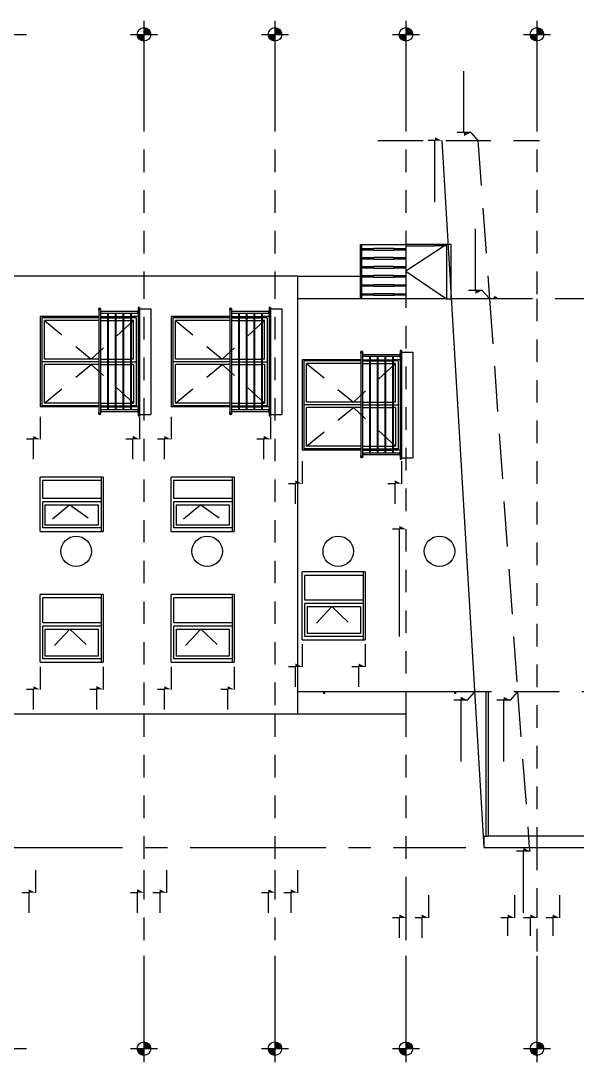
# Model space of a CAD drawing. Header units: metres. Extents: x -220 to 294, y -29 to 18.
# Drawn here: x -189.29 to -186.21, y 5.2 to 10.96 of the extents above; entities that cross this region are included whole.
import ezdxf

# ---------------------------------------------------------------- set-up
doc = ezdxf.new("R2010")
doc.units = ezdxf.units.M
doc.header["$MEASUREMENT"] = 0
for name, pattern in [('CENTER2', [1.125, 0.75, -0.125, 0.125, -0.125]), ('DASHED2', [0.375, 0.25, -0.125]), ('DASHED4', [0.1875, 0.125, -0.0625])]:
    doc.linetypes.add(name, pattern=pattern)
for name, color, linetype in [('Cember', 7, 'Continuous'), ('Cizgi', 7, 'Continuous'), ('Kesit_Kot', 7, 'Continuous'), ('Rota', 7, 'Continuous'), ('Standart', 7, 'Continuous'), ('Tarama', 7, 'Continuous')]:
    doc.layers.add(name, color=color, linetype=linetype)

msp = doc.modelspace()

# ---------------------------------------------------------------- hatches: boundary and pattern name
at = {"layer": 'Kesit_Kot', "linetype": 'Continuous', "lineweight": -3}
for points in [[(-186.9572, 10.2987), (-186.9947, 10.3174), (-186.9947, 10.2987)], [(-186.7964, 10.3432), (-186.8339, 10.3245), (-186.8339, 10.3432)], [(-186.7331, 9.47), (-186.7706, 9.4512), (-186.7706, 9.47)], [(-189.1799, 8.6457), (-189.2174, 8.6644), (-189.2174, 8.6457)], [(-188.6299, 8.6457), (-188.6674, 8.6644), (-188.6674, 8.6457)], [(-188.4549, 8.6457), (-188.4924, 8.6644), (-188.4924, 8.6457)], [(-187.9049, 8.6457), (-187.9424, 8.6644), (-187.9424, 8.6457)], [(-187.7299, 8.3997), (-187.7674, 8.4184), (-187.7674, 8.3997)], [(-187.1799, 8.3997), (-187.2174, 8.4184), (-187.2174, 8.3997)], [(-187.7299, 7.3862), (-187.7674, 7.4049), (-187.7674, 7.3862)], [(-187.3799, 7.3862), (-187.4174, 7.4049), (-187.4174, 7.3862)], [(-189.1799, 7.2612), (-189.2174, 7.2799), (-189.2174, 7.2612)], [(-188.8299, 7.2612), (-188.8674, 7.2799), (-188.8674, 7.2612)], [(-188.4549, 7.2612), (-188.4924, 7.2799), (-188.4924, 7.2612)], [(-188.1049, 7.2612), (-188.1424, 7.2799), (-188.1424, 7.2612)], [(-186.8147, 7.2021), (-186.8522, 7.2209), (-186.8522, 7.2021)], [(-186.5773, 7.2021), (-186.6148, 7.2209), (-186.6148, 7.2021)], [(-186.4681, 6.3654), (-186.5056, 6.3842), (-186.5056, 6.3654)], [(-189.2049, 6.1362), (-189.2424, 6.1549), (-189.2424, 6.1362)], [(-188.6049, 6.1362), (-188.6424, 6.1549), (-188.6424, 6.1362)], [(-188.4799, 6.1362), (-188.5174, 6.1549), (-188.5174, 6.1362)], [(-187.8799, 6.1362), (-187.9174, 6.1549), (-187.9174, 6.1362)], [(-187.7549, 6.1362), (-187.7924, 6.1549), (-187.7924, 6.1362)], [(-187.1549, 5.9968), (-187.1924, 6.0156), (-187.1924, 5.9968)], [(-187.0299, 5.9968), (-187.0674, 6.0156), (-187.0674, 5.9968)], [(-186.5549, 5.9968), (-186.5924, 6.0156), (-186.5924, 5.9968)], [(-186.4299, 5.9968), (-186.4674, 6.0156), (-186.4674, 5.9968)], [(-186.3049, 5.9968), (-186.3424, 6.0156), (-186.3424, 5.9968)]]:
    msp.add_hatch(color=216, dxfattribs=at).paths.add_polyline_path(points)
at = {"layer": 'Standart', "linetype": 'Continuous', "lineweight": -3}
msp.add_hatch(color=216, dxfattribs=at).paths.add_polyline_path([(-187.1549, 8.1482), (-187.1924, 8.167), (-187.1924, 8.1482)])
at = {"layer": 'Tarama', "linetype": 'Continuous', "lineweight": -3}
for points in [[(-188.6049, 10.9241), (-188.6007, 10.9239), (-188.5965, 10.9232), (-188.5925, 10.922), (-188.5886, 10.9204), (-188.5849, 10.9184), (-188.5815, 10.9159), (-188.5784, 10.9131), (-188.5756, 10.91), (-188.5731, 10.9066), (-188.5711, 10.9029), (-188.5695, 10.899), (-188.5683, 10.8949), (-188.5676, 10.8908), (-188.5674, 10.8866), (-188.6049, 10.8866)], [(-187.8799, 10.9241), (-187.8757, 10.9239), (-187.8715, 10.9232), (-187.8675, 10.922), (-187.8636, 10.9204), (-187.8599, 10.9184), (-187.8565, 10.9159), (-187.8534, 10.9131), (-187.8506, 10.91), (-187.8481, 10.9066), (-187.8461, 10.9029), (-187.8445, 10.899), (-187.8433, 10.8949), (-187.8426, 10.8908), (-187.8424, 10.8866), (-187.8799, 10.8866)], [(-187.1549, 10.9241), (-187.1507, 10.9239), (-187.1465, 10.9232), (-187.1425, 10.922), (-187.1386, 10.9204), (-187.1349, 10.9184), (-187.1315, 10.9159), (-187.1284, 10.9131), (-187.1256, 10.91), (-187.1231, 10.9066), (-187.1211, 10.9029), (-187.1195, 10.899), (-187.1183, 10.8949), (-187.1176, 10.8908), (-187.1174, 10.8866), (-187.1549, 10.8866)], [(-186.4299, 10.9241), (-186.4257, 10.9239), (-186.4215, 10.9232), (-186.4175, 10.922), (-186.4136, 10.9204), (-186.4099, 10.9184), (-186.4065, 10.9159), (-186.4034, 10.9131), (-186.4006, 10.91), (-186.3981, 10.9066), (-186.3961, 10.9029), (-186.3945, 10.899), (-186.3933, 10.8949), (-186.3926, 10.8908), (-186.3924, 10.8866), (-186.4299, 10.8866)], [(-188.6049, 10.8491), (-188.6091, 10.8493), (-188.6132, 10.85), (-188.6173, 10.8512), (-188.6211, 10.8528), (-188.6248, 10.8548), (-188.6283, 10.8573), (-188.6314, 10.8601), (-188.6342, 10.8632), (-188.6366, 10.8667), (-188.6387, 10.8703), (-188.6403, 10.8742), (-188.6414, 10.8783), (-188.6421, 10.8824), (-188.6424, 10.8866), (-188.6049, 10.8866)], [(-187.8799, 10.8491), (-187.8841, 10.8493), (-187.8882, 10.85), (-187.8923, 10.8512), (-187.8961, 10.8528), (-187.8998, 10.8548), (-187.9033, 10.8573), (-187.9064, 10.8601), (-187.9092, 10.8632), (-187.9116, 10.8667), (-187.9137, 10.8703), (-187.9153, 10.8742), (-187.9164, 10.8783), (-187.9171, 10.8824), (-187.9174, 10.8866), (-187.8799, 10.8866)], [(-187.1549, 10.8491), (-187.1591, 10.8493), (-187.1632, 10.85), (-187.1673, 10.8512), (-187.1711, 10.8528), (-187.1748, 10.8548), (-187.1783, 10.8573), (-187.1814, 10.8601), (-187.1842, 10.8632), (-187.1866, 10.8667), (-187.1887, 10.8703), (-187.1903, 10.8742), (-187.1914, 10.8783), (-187.1921, 10.8824), (-187.1924, 10.8866), (-187.1549, 10.8866)], [(-186.4299, 10.8491), (-186.4341, 10.8493), (-186.4382, 10.85), (-186.4423, 10.8512), (-186.4461, 10.8528), (-186.4498, 10.8548), (-186.4533, 10.8573), (-186.4564, 10.8601), (-186.4592, 10.8632), (-186.4616, 10.8667), (-186.4637, 10.8703), (-186.4653, 10.8742), (-186.4664, 10.8783), (-186.4671, 10.8824), (-186.4674, 10.8866), (-186.4299, 10.8866)], [(-188.6049, 5.3108), (-188.6007, 5.3105), (-188.5965, 5.3098), (-188.5925, 5.3087), (-188.5886, 5.3071), (-188.5849, 5.305), (-188.5815, 5.3026), (-188.5784, 5.2998), (-188.5756, 5.2967), (-188.5731, 5.2932), (-188.5711, 5.2896), (-188.5695, 5.2857), (-188.5683, 5.2816), (-188.5676, 5.2775), (-188.5674, 5.2733), (-188.6049, 5.2733)], [(-187.8799, 5.3108), (-187.8757, 5.3105), (-187.8715, 5.3098), (-187.8675, 5.3087), (-187.8636, 5.3071), (-187.8599, 5.305), (-187.8565, 5.3026), (-187.8534, 5.2998), (-187.8506, 5.2967), (-187.8481, 5.2932), (-187.8461, 5.2896), (-187.8445, 5.2857), (-187.8433, 5.2816), (-187.8426, 5.2775), (-187.8424, 5.2733), (-187.8799, 5.2733)], [(-187.1549, 5.3108), (-187.1507, 5.3105), (-187.1465, 5.3098), (-187.1425, 5.3087), (-187.1386, 5.3071), (-187.1349, 5.305), (-187.1315, 5.3026), (-187.1284, 5.2998), (-187.1256, 5.2967), (-187.1231, 5.2932), (-187.1211, 5.2896), (-187.1195, 5.2857), (-187.1183, 5.2816), (-187.1176, 5.2775), (-187.1174, 5.2733), (-187.1549, 5.2733)], [(-186.4299, 5.3108), (-186.4257, 5.3105), (-186.4215, 5.3098), (-186.4175, 5.3087), (-186.4136, 5.3071), (-186.4099, 5.305), (-186.4065, 5.3026), (-186.4034, 5.2998), (-186.4006, 5.2967), (-186.3981, 5.2932), (-186.3961, 5.2896), (-186.3945, 5.2857), (-186.3933, 5.2816), (-186.3926, 5.2775), (-186.3924, 5.2733), (-186.4299, 5.2733)], [(-188.6049, 5.2358), (-188.6091, 5.236), (-188.6132, 5.2367), (-188.6173, 5.2379), (-188.6211, 5.2395), (-188.6248, 5.2415), (-188.6283, 5.244), (-188.6314, 5.2468), (-188.6342, 5.2499), (-188.6366, 5.2533), (-188.6387, 5.257), (-188.6403, 5.2609), (-188.6414, 5.2649), (-188.6421, 5.2691), (-188.6424, 5.2733), (-188.6049, 5.2733)], [(-187.8799, 5.2358), (-187.8841, 5.236), (-187.8882, 5.2367), (-187.8923, 5.2379), (-187.8961, 5.2395), (-187.8998, 5.2415), (-187.9033, 5.244), (-187.9064, 5.2468), (-187.9092, 5.2499), (-187.9116, 5.2533), (-187.9137, 5.257), (-187.9153, 5.2609), (-187.9164, 5.2649), (-187.9171, 5.2691), (-187.9174, 5.2733), (-187.8799, 5.2733)], [(-187.1549, 5.2358), (-187.1591, 5.236), (-187.1632, 5.2367), (-187.1673, 5.2379), (-187.1711, 5.2395), (-187.1748, 5.2415), (-187.1783, 5.244), (-187.1814, 5.2468), (-187.1842, 5.2499), (-187.1866, 5.2533), (-187.1887, 5.257), (-187.1903, 5.2609), (-187.1914, 5.2649), (-187.1921, 5.2691), (-187.1924, 5.2733), (-187.1549, 5.2733)], [(-186.4299, 5.2358), (-186.4341, 5.236), (-186.4382, 5.2367), (-186.4423, 5.2379), (-186.4461, 5.2395), (-186.4498, 5.2415), (-186.4533, 5.244), (-186.4564, 5.2468), (-186.4592, 5.2499), (-186.4616, 5.2533), (-186.4637, 5.257), (-186.4653, 5.2609), (-186.4664, 5.2649), (-186.4671, 5.2691), (-186.4674, 5.2733), (-186.4299, 5.2733)]]:
    msp.add_hatch(color=216, dxfattribs=at).paths.add_polyline_path(points)

# ---------------------------------------------------------------- linework, layer by layer
at = {"layer": 'Cember', "color": 237, "linetype": 'Continuous', "lineweight": -3}
for centre in [(-188.9799, 8.0256), (-188.2549, 8.0256), (-187.5299, 8.0256), (-186.9693, 8.0256)]:
    msp.add_circle(centre, 0.0841, dxfattribs=at)
at = {"layer": 'Cizgi', "color": 251, "linetype": 'DASHED4', "lineweight": -3}
for points in [[(-188.6049, 10.4737), (-188.6049, 9.5487)], [(-187.8799, 10.4737), (-187.8799, 9.5487)], [(-187.1549, 10.4737), (-187.1549, 9.7237)], [(-186.4299, 10.4737), (-186.4299, 9.4237)], [(-187.1549, 9.7237), (-187.1549, 7.1237)], [(-188.6049, 9.5487), (-188.6049, 7.1237)], [(-187.8799, 9.5487), (-187.8799, 7.1237)], [(-186.4299, 9.4237), (-186.4299, 6.3862)], [(-187.5647, 7.7206), (-187.7024, 7.5706)], [(-187.5647, 7.7206), (-187.4086, 7.5706)], [(-189.0147, 7.5956), (-189.1524, 7.4456)], [(-189.0147, 7.5956), (-188.8586, 7.4456)], [(-188.2897, 7.5956), (-188.4274, 7.4456)], [(-188.2897, 7.5956), (-188.1336, 7.4456)], [(-188.6049, 7.1237), (-188.6049, 5.6362)], [(-187.8799, 7.1237), (-187.8799, 5.6362)], [(-187.1549, 7.1237), (-187.1549, 5.6362)], [(-186.4299, 6.3862), (-186.4299, 5.6362)]]:
    msp.add_lwpolyline(points, dxfattribs=at)
at = {"layer": 'Cizgi', "color": 251, "linetype": 'DASHED2', "lineweight": -3}
for points in [[(-187.3098, 10.2987), (-186.4164, 10.2987)], [(-186.6674, 9.4237), (-186.9049, 9.4237)], [(-185.7049, 9.4237), (-186.6549, 9.4237)], [(-186.7124, 7.2487), (-186.7747, 7.2487)], [(-185.9324, 7.2487), (-186.6874, 7.2487)]]:
    msp.add_lwpolyline(points, dxfattribs=at)
at = {"layer": 'Cizgi', "color": 251, "linetype": 'Continuous', "lineweight": -3}
for points in [[(-186.9572, 10.2987), (-186.7231, 6.3862)], [(-187.4061, 9.4237), (-187.4061, 9.7237)], [(-187.4061, 9.7237), (-187.1549, 9.7237)], [(-187.403, 9.4237), (-187.403, 9.7237)], [(-187.3999, 9.4237), (-187.3999, 9.7237)], [(-187.3999, 9.7013), (-187.3318, 9.7013)], [(-187.3999, 9.6942), (-187.3318, 9.6942)], [(-187.3318, 9.6925), (-187.3318, 9.7031)], [(-187.3318, 9.7031), (-187.2229, 9.7031)], [(-187.3318, 9.6925), (-187.2229, 9.6925)], [(-187.2229, 9.6925), (-187.2229, 9.7031)], [(-187.2229, 9.7013), (-187.1549, 9.7013)], [(-187.2229, 9.6942), (-187.1549, 9.6942)], [(-186.9299, 9.7237), (-187.1549, 9.7237)], [(-186.9993, 9.7237), (-187.1549, 9.7237)], [(-187.1549, 9.7237), (-187.1549, 9.7166)], [(-187.1549, 9.7237), (-187.1549, 9.4409)], [(-186.9299, 9.7237), (-187.1549, 9.5756)], [(-187.1549, 9.7166), (-187.1549, 9.7149)], [(-186.9993, 9.7149), (-187.1549, 9.7149)], [(-187.1549, 9.6934), (-187.1549, 9.5487)], [(-186.9299, 9.7237), (-186.9993, 9.7237)], [(-186.9993, 9.7237), (-186.9993, 9.7166)], [(-186.9299, 9.7166), (-186.9993, 9.7166)], [(-186.9993, 9.7166), (-186.9993, 9.7149)], [(-186.9299, 9.7237), (-186.9299, 9.7022)], [(-186.9299, 9.7166), (-186.9299, 9.7237)], [(-186.9228, 9.7237), (-186.9299, 9.7237)], [(-186.9299, 9.7022), (-186.9299, 9.4237)], [(-186.9049, 9.7237), (-186.9228, 9.7237)], [(-186.9049, 9.4237), (-186.9049, 9.7237)], [(-187.3999, 9.6513), (-187.3318, 9.6513)], [(-187.3999, 9.6442), (-187.3318, 9.6442)], [(-187.3318, 9.6425), (-187.3318, 9.6531)], [(-187.3318, 9.6531), (-187.2229, 9.6531)], [(-187.3318, 9.6425), (-187.2229, 9.6425)], [(-187.2229, 9.6425), (-187.2229, 9.6531)], [(-187.2229, 9.6513), (-187.1549, 9.6513)], [(-187.2229, 9.6442), (-187.1549, 9.6442)], [(-187.3999, 9.6013), (-187.3318, 9.6013)], [(-187.3999, 9.5942), (-187.3318, 9.5942)], [(-187.3318, 9.5925), (-187.3318, 9.6031)], [(-187.3318, 9.6031), (-187.2229, 9.6031)], [(-187.3318, 9.5925), (-187.2229, 9.5925)], [(-187.2229, 9.5925), (-187.2229, 9.6031)], [(-187.2229, 9.6013), (-187.1549, 9.6013)], [(-187.2229, 9.5942), (-187.1549, 9.5942)], [(-187.1549, 9.5756), (-186.9299, 9.4237)], [(-187.7549, 9.5487), (-190.7499, 9.5487)], [(-187.7549, 9.5487), (-187.7549, 9.4237)], [(-187.7549, 9.5487), (-187.4061, 9.5487)], [(-187.3999, 9.5513), (-187.3318, 9.5513)], [(-187.3999, 9.5442), (-187.3318, 9.5442)], [(-187.3318, 9.5425), (-187.3318, 9.5531)], [(-187.3318, 9.5531), (-187.2229, 9.5531)], [(-187.3318, 9.5425), (-187.2229, 9.5425)], [(-187.2229, 9.5425), (-187.2229, 9.5531)], [(-187.2229, 9.5513), (-187.1549, 9.5513)], [(-187.2229, 9.5442), (-187.1549, 9.5442)], [(-187.1549, 9.5487), (-187.1549, 9.4237)], [(-187.3999, 9.5013), (-187.3318, 9.5013)], [(-187.3999, 9.4942), (-187.3318, 9.4942)], [(-187.3318, 9.4925), (-187.3318, 9.5031)], [(-187.3318, 9.5031), (-187.2229, 9.5031)], [(-187.3318, 9.4925), (-187.2229, 9.4925)], [(-187.3318, 9.4425), (-187.3318, 9.4531)], [(-187.3318, 9.4531), (-187.2229, 9.4531)], [(-187.2229, 9.4925), (-187.2229, 9.5031)], [(-187.2229, 9.5013), (-187.1549, 9.5013)], [(-187.2229, 9.4942), (-187.1549, 9.4942)], [(-187.2229, 9.4425), (-187.2229, 9.4531)], [(-187.7549, 9.4237), (-187.7549, 8.0362)], [(-187.1549, 9.4237), (-187.7549, 9.4237)], [(-187.1549, 9.4237), (-187.4061, 9.4237)], [(-187.3999, 9.4513), (-187.3318, 9.4513)], [(-187.3999, 9.4442), (-187.3318, 9.4442)], [(-187.3318, 9.4425), (-187.2229, 9.4425)], [(-187.2229, 9.4513), (-187.1549, 9.4513)], [(-187.2229, 9.4442), (-187.1549, 9.4442)], [(-187.1549, 9.4409), (-187.1549, 9.4237)], [(-186.9299, 9.4237), (-187.1549, 9.4237)], [(-186.9299, 9.4237), (-186.9049, 9.4237)], [(-186.6549, 9.4331), (-186.6674, 9.4331)], [(-186.6674, 9.4331), (-186.6674, 9.4237)], [(-186.6549, 9.4237), (-186.6674, 9.4237)], [(-186.6549, 9.4331), (-186.6549, 9.4237)], [(-187.7549, 8.0362), (-187.7549, 7.2487)], [(-187.3799, 7.9112), (-187.7299, 7.9112)], [(-187.7299, 7.5362), (-187.7299, 7.9112)], [(-187.3924, 7.9112), (-187.3924, 7.5362)], [(-187.3799, 7.9112), (-187.3799, 7.5362)], [(-187.7149, 7.7549), (-187.7149, 7.8924)], [(-187.3924, 7.8924), (-187.7149, 7.8924)], [(-188.8299, 7.7862), (-189.1799, 7.7862)], [(-189.1799, 7.4112), (-189.1799, 7.7862)], [(-188.8424, 7.7862), (-188.8424, 7.4112)], [(-188.8299, 7.7862), (-188.8299, 7.4112)], [(-188.1049, 7.7862), (-188.4549, 7.7862)], [(-188.4549, 7.4112), (-188.4549, 7.7862)], [(-188.1174, 7.7862), (-188.1174, 7.4112)], [(-188.1049, 7.7862), (-188.1049, 7.4112)], [(-189.1649, 7.6299), (-189.1649, 7.7674)], [(-188.8424, 7.7674), (-189.1649, 7.7674)], [(-188.4399, 7.6299), (-188.4399, 7.7674)], [(-188.1174, 7.7674), (-188.4399, 7.7674)], [(-187.3924, 7.7549), (-187.7149, 7.7549)], [(-187.7149, 7.5549), (-187.7149, 7.7362)], [(-187.3924, 7.7362), (-187.7149, 7.7362)], [(-187.7024, 7.7206), (-187.4074, 7.7206)], [(-187.7024, 7.7206), (-187.7024, 7.5706)], [(-187.4074, 7.7206), (-187.4074, 7.5706)], [(-188.8424, 7.6299), (-189.1649, 7.6299)], [(-189.1649, 7.4299), (-189.1649, 7.6112)], [(-188.8424, 7.6112), (-189.1649, 7.6112)], [(-188.1174, 7.6299), (-188.4399, 7.6299)], [(-188.4399, 7.4299), (-188.4399, 7.6112)], [(-188.1174, 7.6112), (-188.4399, 7.6112)], [(-189.1524, 7.5956), (-188.8574, 7.5956)], [(-189.1524, 7.5956), (-189.1524, 7.4456)], [(-188.8574, 7.5956), (-188.8574, 7.4456)], [(-188.4274, 7.5956), (-188.1324, 7.5956)], [(-188.4274, 7.5956), (-188.4274, 7.4456)], [(-188.1324, 7.5956), (-188.1324, 7.4456)], [(-187.3924, 7.5549), (-187.7149, 7.5549)], [(-187.4074, 7.5706), (-187.7024, 7.5706)], [(-187.7299, 7.5362), (-187.3799, 7.5362)], [(-188.8574, 7.4456), (-189.1524, 7.4456)], [(-188.1324, 7.4456), (-188.4274, 7.4456)], [(-189.1799, 7.4112), (-188.8299, 7.4112)], [(-188.8424, 7.4299), (-189.1649, 7.4299)], [(-188.4549, 7.4112), (-188.1049, 7.4112)], [(-188.1174, 7.4299), (-188.4399, 7.4299)], [(-187.7549, 7.2487), (-187.7549, 7.1237)], [(-187.6107, 7.2487), (-187.7549, 7.2487)], [(-187.6107, 7.2487), (-187.6107, 7.2393)], [(-187.6049, 7.2487), (-187.6107, 7.2487)], [(-187.6049, 7.2393), (-187.6107, 7.2393)], [(-187.6049, 7.2487), (-187.6049, 7.2393)], [(-187.1549, 7.2487), (-187.6049, 7.2487)], [(-187.1549, 7.2487), (-187.1549, 7.1237)], [(-186.8857, 7.2487), (-187.1549, 7.2487)], [(-186.8857, 7.2487), (-186.8857, 7.2393)], [(-186.8799, 7.2487), (-186.8857, 7.2487)], [(-186.8799, 7.2393), (-186.8857, 7.2393)], [(-186.8799, 7.2487), (-186.8799, 7.2393)], [(-186.7747, 7.2487), (-186.8799, 7.2487)], [(-186.6874, 7.2487), (-186.7124, 7.2487)], [(-186.7124, 7.2487), (-186.7124, 6.4487)], [(-186.6981, 6.4487), (-186.6981, 7.2487)], [(-187.7549, 7.1237), (-190.7499, 7.1237)], [(-187.1549, 7.1237), (-187.7549, 7.1237)], [(-186.7231, 6.4487), (-186.7231, 6.4237)], [(-186.7231, 6.4487), (-186.6981, 6.4487)], [(-186.7231, 6.4237), (-186.7231, 6.3862)], [(-186.5549, 6.4487), (-186.6981, 6.4487)], [(-186.4299, 6.4487), (-186.5549, 6.4487)], [(-185.7049, 6.4487), (-186.4299, 6.4487)], [(-186.7231, 6.3862), (-185.7156, 6.3862)]]:
    msp.add_lwpolyline(points, dxfattribs=at)
at = {"layer": 'Kesit_Kot', "color": 251, "linetype": 'Continuous', "lineweight": -3}
for points in [[(-186.8339, 10.3432), (-186.8339, 10.6838)], [(-186.8339, 10.3432), (-186.8714, 10.3432)], [(-186.7964, 10.3432), (-186.8339, 10.3432)], [(-186.7964, 10.3432), (-186.7576, 10.299)], [(-186.9947, 10.2987), (-187.0322, 10.2987)], [(-186.9947, 9.9581), (-186.9947, 10.2987)], [(-186.7706, 9.47), (-186.7706, 9.8106)], [(-186.7706, 9.47), (-186.8081, 9.47)], [(-186.7331, 9.47), (-186.7706, 9.47)], [(-186.7331, 9.47), (-186.6943, 9.4258)], [(-189.1799, 8.7707), (-189.1799, 8.6457)], [(-188.6299, 8.7707), (-188.6299, 8.6457)], [(-188.4549, 8.7707), (-188.4549, 8.6457)], [(-187.9049, 8.7707), (-187.9049, 8.6457)], [(-189.2174, 8.6457), (-189.2549, 8.6457)], [(-189.2174, 8.6457), (-189.2174, 8.5352)], [(-188.6674, 8.6457), (-188.7049, 8.6457)], [(-188.6674, 8.6457), (-188.6674, 8.5352)], [(-188.4924, 8.6457), (-188.5299, 8.6457)], [(-188.4924, 8.6457), (-188.4924, 8.5352)], [(-187.9424, 8.6457), (-187.9799, 8.6457)], [(-187.9424, 8.6457), (-187.9424, 8.5352)], [(-187.7299, 8.5247), (-187.7299, 8.3997)], [(-187.1799, 8.5247), (-187.1799, 8.3997)], [(-187.7674, 8.3997), (-187.8049, 8.3997)], [(-187.7674, 8.3997), (-187.7674, 8.2892)], [(-187.2174, 8.3997), (-187.2549, 8.3997)], [(-187.2174, 8.3997), (-187.2174, 8.2892)], [(-187.7299, 7.5112), (-187.7299, 7.3862)], [(-187.3799, 7.5112), (-187.3799, 7.3862)], [(-189.1799, 7.3862), (-189.1799, 7.2612)], [(-188.8299, 7.3862), (-188.8299, 7.2612)], [(-188.4549, 7.3862), (-188.4549, 7.2612)], [(-188.1049, 7.3862), (-188.1049, 7.2612)], [(-187.7674, 7.3862), (-187.8049, 7.3862)], [(-187.7674, 7.3862), (-187.7674, 7.2757)], [(-187.4174, 7.3862), (-187.4549, 7.3862)], [(-187.4174, 7.3862), (-187.4174, 7.2757)], [(-189.2174, 7.2612), (-189.2549, 7.2612)], [(-189.2174, 7.2612), (-189.2174, 7.1507)], [(-188.8674, 7.2612), (-188.9049, 7.2612)], [(-188.8674, 7.2612), (-188.8674, 7.1507)], [(-188.4924, 7.2612), (-188.5299, 7.2612)], [(-188.4924, 7.2612), (-188.4924, 7.1507)], [(-188.1424, 7.2612), (-188.1799, 7.2612)], [(-188.1424, 7.2612), (-188.1424, 7.1507)], [(-186.8147, 7.2021), (-186.7759, 7.2463)], [(-186.5773, 7.2021), (-186.5385, 7.2463)], [(-186.8522, 7.2021), (-186.8897, 7.2021)], [(-186.8522, 7.2021), (-186.8522, 6.8615)], [(-186.8147, 7.2021), (-186.8522, 7.2021)], [(-186.6148, 7.2021), (-186.6523, 7.2021)], [(-186.6148, 7.2021), (-186.6148, 6.8615)], [(-186.5773, 7.2021), (-186.6148, 7.2021)], [(-186.5056, 6.3654), (-186.5431, 6.3654)], [(-186.5056, 6.3654), (-186.5056, 6.0248)], [(-186.4681, 6.3654), (-186.5056, 6.3654)], [(-186.4681, 6.3654), (-186.4722, 6.3857)], [(-189.2049, 6.2612), (-189.2049, 6.1362)], [(-188.6049, 6.2612), (-188.6049, 6.1362)], [(-188.4799, 6.2612), (-188.4799, 6.1362)], [(-187.8799, 6.2612), (-187.8799, 6.1362)], [(-187.7549, 6.2612), (-187.7549, 6.1362)], [(-189.2424, 6.1362), (-189.2799, 6.1362)], [(-189.2424, 6.1362), (-189.2424, 6.0257)], [(-188.6424, 6.1362), (-188.6799, 6.1362)], [(-188.6424, 6.1362), (-188.6424, 6.0257)], [(-188.5174, 6.1362), (-188.5549, 6.1362)], [(-188.5174, 6.1362), (-188.5174, 6.0257)], [(-187.9174, 6.1362), (-187.9549, 6.1362)], [(-187.9174, 6.1362), (-187.9174, 6.0257)], [(-187.7924, 6.1362), (-187.8299, 6.1362)], [(-187.7924, 6.1362), (-187.7924, 6.0257)], [(-187.1549, 6.1218), (-187.1549, 5.9968)], [(-187.0299, 6.1218), (-187.0299, 5.9968)], [(-186.5549, 6.1218), (-186.5549, 5.9968)], [(-186.4299, 6.1218), (-186.4299, 5.9968)], [(-186.3049, 6.1218), (-186.3049, 5.9968)], [(-187.1924, 5.9968), (-187.2299, 5.9968)], [(-187.1924, 5.9968), (-187.1924, 5.8863)], [(-187.0674, 5.9968), (-187.1049, 5.9968)], [(-187.0674, 5.9968), (-187.0674, 5.8863)], [(-186.5924, 5.9968), (-186.6299, 5.9968)], [(-186.5924, 5.9968), (-186.5924, 5.8973)], [(-186.4674, 5.9968), (-186.5049, 5.9968)], [(-186.4674, 5.9968), (-186.4674, 5.8973)], [(-186.3424, 5.9968), (-186.3799, 5.9968)], [(-186.3424, 5.9968), (-186.3424, 5.8973)]]:
    msp.add_lwpolyline(points, dxfattribs=at)
at = {"layer": 'Rota', "color": 251, "linetype": 'DASHED2', "lineweight": -3}
for points in [[(-186.7574, 10.2987), (-186.6924, 9.4237)], [(-186.6924, 9.4237), (-186.5374, 7.2487)], [(-186.5374, 7.2487), (-186.4724, 6.3862)]]:
    msp.add_lwpolyline(points, dxfattribs=at)
at = {"layer": 'Standart', "color": 251, "linetype": 'Continuous', "lineweight": -3}
for points in [[(-188.6049, 10.9616), (-188.6049, 10.8116)], [(-187.8799, 10.9616), (-187.8799, 10.8116)], [(-187.1549, 10.9616), (-187.1549, 10.8116)], [(-186.4299, 10.9616), (-186.4299, 10.8116)], [(-189.4049, 10.8866), (-189.2549, 10.8866)], [(-188.6799, 10.8866), (-188.5299, 10.8866)], [(-187.9549, 10.8866), (-187.8049, 10.8866)], [(-187.2299, 10.8866), (-187.0799, 10.8866)], [(-186.5049, 10.8866), (-186.3549, 10.8866)], [(-188.6049, 10.8116), (-188.6049, 10.3737)], [(-187.8799, 10.8116), (-187.8799, 10.3737)], [(-187.1549, 10.8116), (-187.1549, 10.3737)], [(-186.4299, 10.8116), (-186.4299, 10.3737)], [(-188.8549, 9.3647), (-188.8549, 8.7895)], [(-188.8449, 9.3642), (-188.8449, 8.79)], [(-188.8449, 9.3542), (-188.6399, 9.3542)], [(-188.8449, 9.3442), (-188.6399, 9.3442)], [(-188.8074, 9.3442), (-188.8074, 8.81)], [(-188.8024, 9.3442), (-188.8024, 8.81)], [(-188.765, 9.3442), (-188.765, 8.81)], [(-188.76, 9.3442), (-188.76, 8.81)], [(-188.7225, 9.3442), (-188.7225, 8.81)], [(-188.7175, 9.3442), (-188.7175, 8.81)], [(-188.68, 9.3442), (-188.68, 8.81)], [(-188.675, 9.3442), (-188.675, 8.81)], [(-188.6399, 9.3567), (-188.6399, 9.3417)], [(-188.6399, 9.3567), (-188.6374, 9.3567)], [(-188.6399, 9.3417), (-188.6374, 9.3417)], [(-188.6299, 9.3747), (-188.6374, 9.3747)], [(-188.6374, 9.3747), (-188.6374, 8.7747)], [(-188.6299, 9.3747), (-188.6299, 8.7747)], [(-188.6299, 9.3672), (-188.5674, 9.3672)], [(-188.5674, 9.3672), (-188.5674, 8.7822)], [(-188.1299, 9.3647), (-188.1299, 8.7895)], [(-188.1199, 9.3642), (-188.1199, 8.79)], [(-188.1199, 9.3542), (-187.9149, 9.3542)], [(-188.1199, 9.3442), (-187.9149, 9.3442)], [(-188.0824, 9.3442), (-188.0824, 8.81)], [(-188.0774, 9.3442), (-188.0774, 8.81)], [(-188.04, 9.3442), (-188.04, 8.81)], [(-188.035, 9.3442), (-188.035, 8.81)], [(-187.9975, 9.3442), (-187.9975, 8.81)], [(-187.9925, 9.3442), (-187.9925, 8.81)], [(-187.955, 9.3442), (-187.955, 8.81)], [(-187.95, 9.3442), (-187.95, 8.81)], [(-187.9149, 9.3567), (-187.9149, 9.3417)], [(-187.9149, 9.3567), (-187.9124, 9.3567)], [(-187.9149, 9.3417), (-187.9124, 9.3417)], [(-187.9049, 9.3747), (-187.9124, 9.3747)], [(-187.9124, 9.3747), (-187.9124, 8.7747)], [(-187.9049, 9.3747), (-187.9049, 8.7747)], [(-187.9049, 9.3672), (-187.8424, 9.3672)], [(-187.8424, 9.3672), (-187.8424, 8.7822)], [(-189.1799, 9.3247), (-189.1799, 8.8247)], [(-188.8549, 9.3247), (-189.1799, 9.3247)], [(-189.1699, 9.3182), (-189.1699, 8.8312)], [(-188.8549, 9.3182), (-189.1699, 9.3182)], [(-189.1549, 9.0897), (-189.1549, 9.3032)], [(-188.8549, 9.3032), (-189.1549, 9.3032)], [(-188.8449, 9.3247), (-188.8074, 9.3247)], [(-188.8449, 9.3182), (-188.8074, 9.3182)], [(-188.8449, 9.3032), (-188.8074, 9.3032)], [(-188.8024, 9.3247), (-188.765, 9.3247)], [(-188.8024, 9.3182), (-188.765, 9.3182)], [(-188.8024, 9.3032), (-188.765, 9.3032)], [(-188.76, 9.3247), (-188.7225, 9.3247)], [(-188.76, 9.3182), (-188.7225, 9.3182)], [(-188.76, 9.3032), (-188.7225, 9.3032)], [(-188.7175, 9.3247), (-188.68, 9.3247)], [(-188.7175, 9.3182), (-188.68, 9.3182)], [(-188.7175, 9.3032), (-188.68, 9.3032)], [(-188.6374, 9.3247), (-188.675, 9.3247)], [(-188.6474, 9.3182), (-188.675, 9.3182)], [(-188.6624, 9.3032), (-188.675, 9.3032)], [(-188.6624, 9.0897), (-188.6624, 9.3032)], [(-188.6474, 9.3182), (-188.6474, 8.8312)], [(-188.4549, 9.3247), (-188.4549, 8.8247)], [(-188.1299, 9.3247), (-188.4549, 9.3247)], [(-188.4449, 9.3182), (-188.4449, 8.8312)], [(-188.1299, 9.3182), (-188.4449, 9.3182)], [(-188.4299, 9.0897), (-188.4299, 9.3032)], [(-188.1299, 9.3032), (-188.4299, 9.3032)], [(-188.1199, 9.3247), (-188.0824, 9.3247)], [(-188.1199, 9.3182), (-188.0824, 9.3182)], [(-188.1199, 9.3032), (-188.0824, 9.3032)], [(-188.0774, 9.3247), (-188.04, 9.3247)], [(-188.0774, 9.3182), (-188.04, 9.3182)], [(-188.0774, 9.3032), (-188.04, 9.3032)], [(-188.035, 9.3247), (-187.9975, 9.3247)], [(-188.035, 9.3182), (-187.9975, 9.3182)], [(-188.035, 9.3032), (-187.9975, 9.3032)], [(-187.9925, 9.3247), (-187.955, 9.3247)], [(-187.9925, 9.3182), (-187.955, 9.3182)], [(-187.9925, 9.3032), (-187.955, 9.3032)], [(-187.9124, 9.3247), (-187.95, 9.3247)], [(-187.9224, 9.3182), (-187.95, 9.3182)], [(-187.9374, 9.3032), (-187.95, 9.3032)], [(-187.9374, 9.0897), (-187.9374, 9.3032)], [(-187.9224, 9.3182), (-187.9224, 8.8312)], [(-187.4049, 9.1262), (-187.4049, 8.551)], [(-187.3949, 9.1257), (-187.3949, 8.5515)], [(-187.3949, 9.1157), (-187.1899, 9.1157)], [(-187.1899, 9.1182), (-187.1899, 9.1032)], [(-187.1899, 9.1182), (-187.1874, 9.1182)], [(-187.1799, 9.1362), (-187.1874, 9.1362)], [(-187.1874, 9.1362), (-187.1874, 8.5362)], [(-187.1799, 9.1362), (-187.1799, 8.5362)], [(-187.1799, 9.1287), (-187.1174, 9.1287)], [(-187.1174, 9.1287), (-187.1174, 8.5437)], [(-188.8549, 9.0747), (-189.1699, 9.0747)], [(-188.8549, 9.0897), (-189.1549, 9.0897)], [(-189.1549, 8.8462), (-189.1549, 9.0597)], [(-188.8549, 9.0597), (-189.1549, 9.0597)], [(-188.8449, 9.0897), (-188.8074, 9.0897)], [(-188.8449, 9.0747), (-188.8074, 9.0747)], [(-188.8449, 9.0597), (-188.8074, 9.0597)], [(-188.8024, 9.0897), (-188.765, 9.0897)], [(-188.8024, 9.0747), (-188.765, 9.0747)], [(-188.8024, 9.0597), (-188.765, 9.0597)], [(-188.76, 9.0897), (-188.7225, 9.0897)], [(-188.76, 9.0747), (-188.7225, 9.0747)], [(-188.76, 9.0597), (-188.7225, 9.0597)], [(-188.7175, 9.0897), (-188.68, 9.0897)], [(-188.7175, 9.0747), (-188.68, 9.0747)], [(-188.7175, 9.0597), (-188.68, 9.0597)], [(-188.6624, 9.0897), (-188.675, 9.0897)], [(-188.675, 9.0747), (-188.6474, 9.0747)], [(-188.6624, 9.0597), (-188.675, 9.0597)], [(-188.6624, 9.0597), (-188.6624, 8.8462)], [(-188.1299, 9.0747), (-188.4449, 9.0747)], [(-188.1299, 9.0897), (-188.4299, 9.0897)], [(-188.4299, 8.8462), (-188.4299, 9.0597)], [(-188.1299, 9.0597), (-188.4299, 9.0597)], [(-188.1199, 9.0897), (-188.0824, 9.0897)], [(-188.1199, 9.0747), (-188.0824, 9.0747)], [(-188.1199, 9.0597), (-188.0824, 9.0597)], [(-188.0774, 9.0897), (-188.04, 9.0897)], [(-188.0774, 9.0747), (-188.04, 9.0747)], [(-188.0774, 9.0597), (-188.04, 9.0597)], [(-188.035, 9.0897), (-187.9975, 9.0897)], [(-188.035, 9.0747), (-187.9975, 9.0747)], [(-188.035, 9.0597), (-187.9975, 9.0597)], [(-187.9925, 9.0897), (-187.955, 9.0897)], [(-187.9925, 9.0747), (-187.955, 9.0747)], [(-187.9925, 9.0597), (-187.955, 9.0597)], [(-187.9374, 9.0897), (-187.95, 9.0897)], [(-187.95, 9.0747), (-187.9224, 9.0747)], [(-187.9374, 9.0597), (-187.95, 9.0597)], [(-187.9374, 9.0597), (-187.9374, 8.8462)], [(-187.7299, 9.0862), (-187.7299, 8.5862)], [(-187.4049, 9.0862), (-187.7299, 9.0862)], [(-187.7199, 9.0797), (-187.7199, 8.5927)], [(-187.4049, 9.0797), (-187.7199, 9.0797)], [(-187.7049, 8.8512), (-187.7049, 9.0647)], [(-187.4049, 9.0647), (-187.7049, 9.0647)], [(-187.3949, 9.1057), (-187.1899, 9.1057)], [(-187.3949, 9.0862), (-187.3574, 9.0862)], [(-187.3949, 9.0797), (-187.3574, 9.0797)], [(-187.3949, 9.0647), (-187.3574, 9.0647)], [(-187.3574, 9.1057), (-187.3574, 8.5715)], [(-187.3524, 9.1057), (-187.3524, 8.5715)], [(-187.3524, 9.0862), (-187.315, 9.0862)], [(-187.3524, 9.0797), (-187.315, 9.0797)], [(-187.3524, 9.0647), (-187.315, 9.0647)], [(-187.315, 9.1057), (-187.315, 8.5715)], [(-187.31, 9.1057), (-187.31, 8.5715)], [(-187.31, 9.0862), (-187.2725, 9.0862)], [(-187.31, 9.0797), (-187.2725, 9.0797)], [(-187.31, 9.0647), (-187.2725, 9.0647)], [(-187.2725, 9.1057), (-187.2725, 8.5715)], [(-187.2675, 9.1057), (-187.2675, 8.5715)], [(-187.2675, 9.0862), (-187.23, 9.0862)], [(-187.2675, 9.0797), (-187.23, 9.0797)], [(-187.2675, 9.0647), (-187.23, 9.0647)], [(-187.23, 9.1057), (-187.23, 8.5715)], [(-187.225, 9.1057), (-187.225, 8.5715)], [(-187.1874, 9.0862), (-187.225, 9.0862)], [(-187.1974, 9.0797), (-187.225, 9.0797)], [(-187.2124, 9.0647), (-187.225, 9.0647)], [(-187.2124, 8.8512), (-187.2124, 9.0647)], [(-187.1974, 9.0797), (-187.1974, 8.5927)], [(-187.1899, 9.1032), (-187.1874, 9.1032)], [(-188.8549, 8.8247), (-189.1799, 8.8247)], [(-188.8549, 8.8312), (-189.1699, 8.8312)], [(-188.8549, 8.8462), (-189.1549, 8.8462)], [(-188.8449, 8.8462), (-188.8074, 8.8462)], [(-188.8449, 8.8312), (-188.8074, 8.8312)], [(-188.8449, 8.8247), (-188.8074, 8.8247)], [(-188.8024, 8.8462), (-188.765, 8.8462)], [(-188.8024, 8.8312), (-188.765, 8.8312)], [(-188.8024, 8.8247), (-188.765, 8.8247)], [(-188.76, 8.8462), (-188.7225, 8.8462)], [(-188.76, 8.8312), (-188.7225, 8.8312)], [(-188.76, 8.8247), (-188.7225, 8.8247)], [(-188.7175, 8.8462), (-188.68, 8.8462)], [(-188.7175, 8.8312), (-188.68, 8.8312)], [(-188.7175, 8.8247), (-188.68, 8.8247)], [(-188.675, 8.8462), (-188.6624, 8.8462)], [(-188.6474, 8.8312), (-188.675, 8.8312)], [(-188.6374, 8.8247), (-188.675, 8.8247)], [(-188.1299, 8.8247), (-188.4549, 8.8247)], [(-188.1299, 8.8312), (-188.4449, 8.8312)], [(-188.1299, 8.8462), (-188.4299, 8.8462)], [(-188.1199, 8.8462), (-188.0824, 8.8462)], [(-188.1199, 8.8312), (-188.0824, 8.8312)], [(-188.1199, 8.8247), (-188.0824, 8.8247)], [(-188.0774, 8.8462), (-188.04, 8.8462)], [(-188.0774, 8.8312), (-188.04, 8.8312)], [(-188.0774, 8.8247), (-188.04, 8.8247)], [(-188.035, 8.8462), (-187.9975, 8.8462)], [(-188.035, 8.8312), (-187.9975, 8.8312)], [(-188.035, 8.8247), (-187.9975, 8.8247)], [(-187.9925, 8.8462), (-187.955, 8.8462)], [(-187.9925, 8.8312), (-187.955, 8.8312)], [(-187.9925, 8.8247), (-187.955, 8.8247)], [(-187.95, 8.8462), (-187.9374, 8.8462)], [(-187.9224, 8.8312), (-187.95, 8.8312)], [(-187.9124, 8.8247), (-187.95, 8.8247)], [(-187.4049, 8.8362), (-187.7199, 8.8362)], [(-187.4049, 8.8512), (-187.7049, 8.8512)], [(-187.7049, 8.6077), (-187.7049, 8.8212)], [(-187.4049, 8.8212), (-187.7049, 8.8212)], [(-187.3949, 8.8512), (-187.3574, 8.8512)], [(-187.3949, 8.8362), (-187.3574, 8.8362)], [(-187.3949, 8.8212), (-187.3574, 8.8212)], [(-187.3524, 8.8512), (-187.315, 8.8512)], [(-187.3524, 8.8362), (-187.315, 8.8362)], [(-187.3524, 8.8212), (-187.315, 8.8212)], [(-187.31, 8.8512), (-187.2725, 8.8512)], [(-187.31, 8.8362), (-187.2725, 8.8362)], [(-187.31, 8.8212), (-187.2725, 8.8212)], [(-187.2675, 8.8512), (-187.23, 8.8512)], [(-187.2675, 8.8362), (-187.23, 8.8362)], [(-187.2675, 8.8212), (-187.23, 8.8212)], [(-187.2124, 8.8512), (-187.225, 8.8512)], [(-187.225, 8.8362), (-187.1974, 8.8362)], [(-187.2124, 8.8212), (-187.225, 8.8212)], [(-187.2124, 8.8212), (-187.2124, 8.6077)], [(-188.8449, 8.81), (-188.6399, 8.81)], [(-188.8449, 8.8), (-188.6399, 8.8)], [(-188.6399, 8.8125), (-188.6399, 8.7975)], [(-188.6399, 8.8125), (-188.6374, 8.8125)], [(-188.6399, 8.7975), (-188.6374, 8.7975)], [(-188.6374, 8.7747), (-188.6299, 8.7747)], [(-188.6299, 8.7822), (-188.5674, 8.7822)], [(-188.1199, 8.81), (-187.9149, 8.81)], [(-188.1199, 8.8), (-187.9149, 8.8)], [(-187.9149, 8.8125), (-187.9149, 8.7975)], [(-187.9149, 8.8125), (-187.9124, 8.8125)], [(-187.9149, 8.7975), (-187.9124, 8.7975)], [(-187.9124, 8.7747), (-187.9049, 8.7747)], [(-187.9049, 8.7822), (-187.8424, 8.7822)], [(-187.4049, 8.5927), (-187.7199, 8.5927)], [(-187.4049, 8.6077), (-187.7049, 8.6077)], [(-187.3949, 8.6077), (-187.3574, 8.6077)], [(-187.3949, 8.5927), (-187.3574, 8.5927)], [(-187.3524, 8.6077), (-187.315, 8.6077)], [(-187.3524, 8.5927), (-187.315, 8.5927)], [(-187.31, 8.6077), (-187.2725, 8.6077)], [(-187.31, 8.5927), (-187.2725, 8.5927)], [(-187.2675, 8.6077), (-187.23, 8.6077)], [(-187.2675, 8.5927), (-187.23, 8.5927)], [(-187.225, 8.6077), (-187.2124, 8.6077)], [(-187.1974, 8.5927), (-187.225, 8.5927)], [(-187.4049, 8.5862), (-187.7299, 8.5862)], [(-187.3949, 8.5862), (-187.3574, 8.5862)], [(-187.3949, 8.5715), (-187.1899, 8.5715)], [(-187.3949, 8.5615), (-187.1899, 8.5615)], [(-187.3524, 8.5862), (-187.315, 8.5862)], [(-187.31, 8.5862), (-187.2725, 8.5862)], [(-187.2675, 8.5862), (-187.23, 8.5862)], [(-187.1874, 8.5862), (-187.225, 8.5862)], [(-187.1899, 8.574), (-187.1899, 8.559)], [(-187.1899, 8.574), (-187.1874, 8.574)], [(-187.1899, 8.559), (-187.1874, 8.559)], [(-187.1874, 8.5362), (-187.1799, 8.5362)], [(-187.1799, 8.5437), (-187.1174, 8.5437)], [(-188.8299, 8.4362), (-189.1799, 8.4362)], [(-189.1799, 8.1362), (-189.1799, 8.4362)], [(-189.1649, 8.3174), (-189.1649, 8.4174)], [(-188.8424, 8.4174), (-189.1649, 8.4174)], [(-188.8424, 8.4362), (-188.8424, 8.1362)], [(-188.8299, 8.4362), (-188.8299, 8.1362)], [(-188.1049, 8.4362), (-188.4549, 8.4362)], [(-188.4549, 8.1362), (-188.4549, 8.4362)], [(-188.4399, 8.3174), (-188.4399, 8.4174)], [(-188.1174, 8.4174), (-188.4399, 8.4174)], [(-188.1174, 8.4362), (-188.1174, 8.1362)], [(-188.1049, 8.4362), (-188.1049, 8.1362)], [(-188.8424, 8.3174), (-189.1649, 8.3174)], [(-188.1174, 8.3174), (-188.4399, 8.3174)], [(-189.1649, 8.1549), (-189.1649, 8.2987)], [(-188.8424, 8.2987), (-189.1649, 8.2987)], [(-189.1524, 8.2831), (-188.8574, 8.2831)], [(-189.1524, 8.2831), (-189.1524, 8.1706)], [(-188.8574, 8.2831), (-188.8574, 8.1706)], [(-188.4399, 8.1549), (-188.4399, 8.2987)], [(-188.1174, 8.2987), (-188.4399, 8.2987)], [(-188.4274, 8.2831), (-188.1324, 8.2831)], [(-188.4274, 8.2831), (-188.4274, 8.1706)], [(-188.1324, 8.2831), (-188.1324, 8.1706)], [(-189.1799, 8.1362), (-188.8299, 8.1362)], [(-188.8424, 8.1549), (-189.1649, 8.1549)], [(-188.8574, 8.1706), (-189.1524, 8.1706)], [(-188.4549, 8.1362), (-188.1049, 8.1362)], [(-188.1174, 8.1549), (-188.4399, 8.1549)], [(-188.1324, 8.1706), (-188.4274, 8.1706)], [(-187.1924, 8.1482), (-187.2299, 8.1482)], [(-187.1924, 8.1482), (-187.1924, 7.5537)], [(-188.6049, 5.7862), (-188.6049, 5.3483)], [(-187.8799, 5.7862), (-187.8799, 5.3483)], [(-187.1549, 5.7862), (-187.1549, 5.3483)], [(-186.4299, 5.7862), (-186.4299, 5.3483)], [(-188.6049, 5.3483), (-188.6049, 5.1983)], [(-187.8799, 5.3483), (-187.8799, 5.1983)], [(-187.1549, 5.3483), (-187.1549, 5.1983)], [(-186.4299, 5.3483), (-186.4299, 5.1983)], [(-189.4049, 5.2733), (-189.2549, 5.2733)], [(-188.6799, 5.2733), (-188.5299, 5.2733)], [(-187.9549, 5.2733), (-187.8049, 5.2733)], [(-187.2299, 5.2733), (-187.0799, 5.2733)], [(-186.5049, 5.2733), (-186.3549, 5.2733)]]:
    msp.add_lwpolyline(points, dxfattribs=at)
at = {"layer": 'Standart', "color": 251, "linetype": 'DASHED4', "lineweight": -3}
for points in [[(-189.1549, 9.3032), (-188.8961, 9.0897)], [(-188.6624, 9.3032), (-188.8961, 9.0897)], [(-188.4299, 9.3032), (-188.1711, 9.0897)], [(-187.9374, 9.3032), (-188.1711, 9.0897)], [(-189.1549, 8.8462), (-188.8961, 9.0597)], [(-188.6624, 8.8462), (-188.8961, 9.0597)], [(-188.4299, 8.8462), (-188.1711, 9.0597)], [(-187.9374, 8.8462), (-188.1711, 9.0597)], [(-187.7049, 9.0647), (-187.4461, 8.8512)], [(-187.2124, 9.0647), (-187.4461, 8.8512)], [(-187.7049, 8.6077), (-187.4461, 8.8212)], [(-187.2124, 8.6077), (-187.4461, 8.8212)], [(-189.0147, 8.2831), (-189.1524, 8.1706)], [(-189.0147, 8.2831), (-188.8586, 8.1706)], [(-188.2897, 8.2831), (-188.4274, 8.1706)], [(-188.2897, 8.2831), (-188.1336, 8.1706)]]:
    msp.add_lwpolyline(points, dxfattribs=at)
at = {"layer": 'Standart', "color": 251, "linetype": 'CENTER2', "lineweight": -3}
msp.add_lwpolyline([(-191.7236, 6.3862), (-186.8231, 6.3862)], dxfattribs=at)
at = {"layer": 'Standart', "color": 216, "linetype": 'Continuous', "lineweight": -3}
for centre in [(-188.6049, 10.8866), (-187.8799, 10.8866), (-187.1549, 10.8866), (-186.4299, 10.8866), (-188.6049, 5.2733), (-187.8799, 5.2733), (-187.1549, 5.2733), (-186.4299, 5.2733)]:
    msp.add_circle(centre, 0.0375, dxfattribs=at)
at = {"layer": 'Standart', "color": 98, "linetype": 'Continuous', "lineweight": -3}
for centre, start, end in [((-188.8499, 9.3642), 311.81031, 228.37744), ((-188.1249, 9.3642), 311.81031, 228.37744), ((-187.3999, 9.1257), 311.81031, 228.37744), ((-188.8499, 8.79), 131.62256, 48.18969), ((-188.1249, 8.79), 131.62256, 48.18969), ((-187.3999, 8.5515), 131.62256, 48.18969)]:
    msp.add_arc(centre, 0.0075, start, end, dxfattribs=at)
at = {"layer": 'Standart', "color": 198, "linetype": 'Continuous', "lineweight": -3}
for centre, start, end in [((-188.8499, 9.3642), 0, 175.05736), ((-188.1249, 9.3642), 0, 175.05736), ((-187.3999, 9.1257), 0, 175.05736), ((-188.8499, 8.79), 184.94264, 0), ((-188.1249, 8.79), 184.94264, 360), ((-187.3999, 8.5515), 184.94264, 360)]:
    msp.add_arc(centre, 0.005, start, end, dxfattribs=at)

doc.saveas('drawing.dxf')
